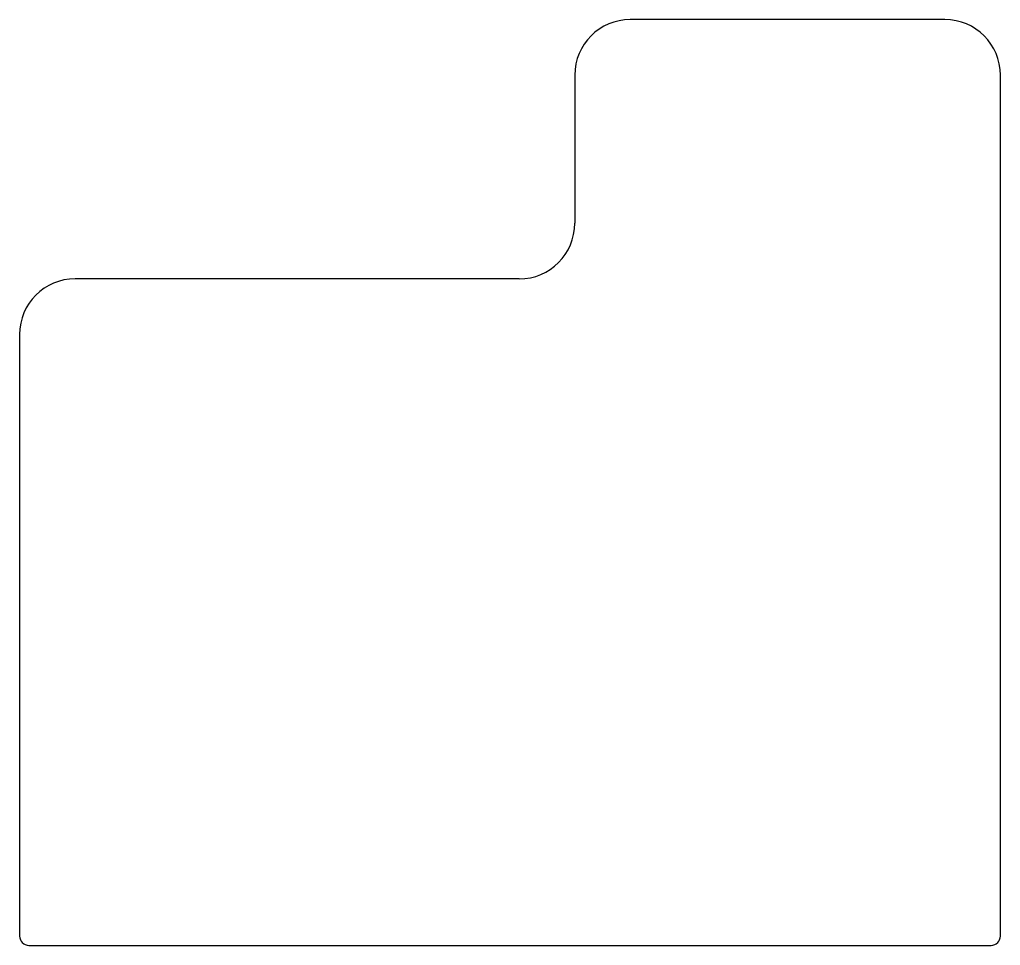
# Model space of a CAD drawing. Extents: x 1862.5 to 1915.5, y 2116.1 to 2166.1.
import ezdxf

# ---------------------------------------------------------------- set-up
doc = ezdxf.new("R2010")
doc.units = 0
doc.layers.get('0').update_dxf_attribs({"linetype": 'CONTINUOUS'})

msp = doc.modelspace()

# ---------------------------------------------------------------- linework, layer by layer
for p, q in [((1912.527, 2166.138), (1895.527, 2166.138)), ((1892.527, 2163.138), (1892.527, 2155.138)), ((1915.527, 2116.638), (1915.527, 2163.138)), ((1889.527, 2152.138), (1865.527, 2152.138)), ((1862.527, 2149.138), (1862.527, 2116.638)), ((1863.027, 2116.138), (1915.027, 2116.138))]:
    msp.add_line(p, q)
for centre, radius, start, end in [((1895.527, 2163.138), 3, 90, 180), ((1912.527, 2163.138), 3, 0, 90), ((1889.527, 2155.138), 3, 270, 360), ((1865.527, 2149.138), 3, 90, 180), ((1863.027, 2116.638), 0.5, 180, 270), ((1915.027, 2116.638), 0.5, 270, 0)]:
    msp.add_arc(centre, radius, start, end)

doc.saveas('drawing.dxf')
